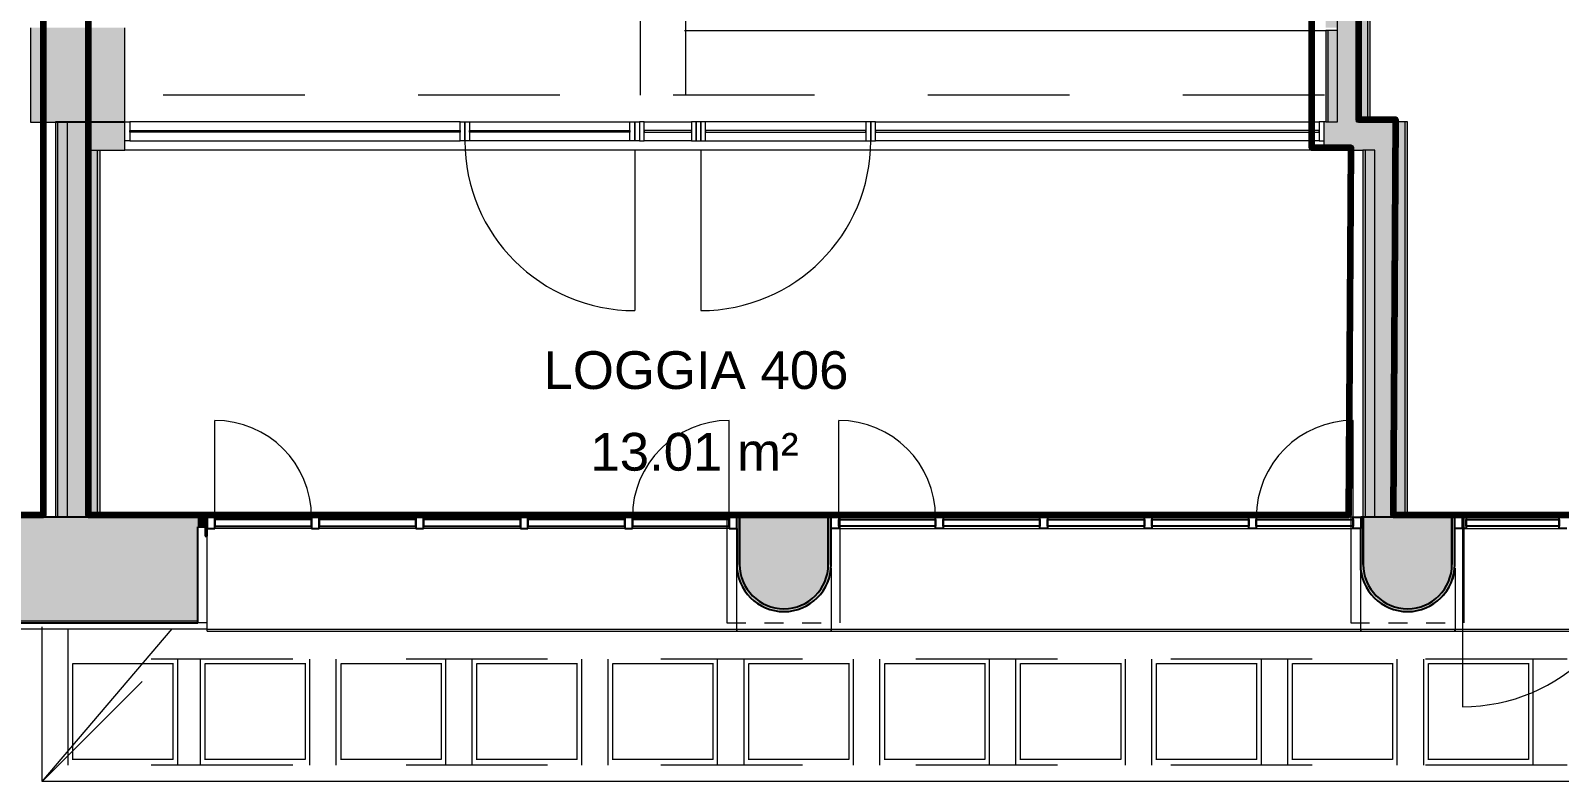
# Model space of a CAD drawing. Header units: metres. Extents: x -227.9 to -141.2, y 39.1 to 91.1.
# Drawn here: x -202.68 to -194.58, y 39.07 to 43.05 of the extents above; entities that cross this region are included whole.
import ezdxf

# ---------------------------------------------------------------- set-up
doc = ezdxf.new("R2010")
doc.units = ezdxf.units.M
doc.linetypes.add('JIS_02_0.7', pattern=[1.35, 0.75, -0.6])
doc.linetypes.add('Projeté', pattern=[0.003969, 0.002381, -0.001587])
for name, color, linetype, lineweight in [('A-AREA-IDEN', 7, 'Continuous', 9), ('A-GLAZ', 7, 'Continuous', 5), ('A-WALL', 7, 'Continuous', 5), ('A-WALL-PATT', 7, 'Continuous', 13), ('I-WALL', 7, 'Continuous', 5), ('Q-SPCQ', 7, 'Continuous', 5)]:
    doc.layers.add(name, color=color, linetype=linetype, lineweight=lineweight)
for name, color, linetype, lineweight, true_color in [('A-DETL', 94, 'Continuous', 5, 0x00a600), ('A-DETL-MBND', 9, 'Continuous', 5, 0xc0c0c0), ('S-COLS', 8, 'Continuous', 9, 0x7f7f7f)]:
    doc.layers.add(name, color=color, linetype=linetype, lineweight=lineweight, true_color=true_color)
doc.layers.add('Chambre', color=40, linetype='Continuous')
doc.styles.add('Arial_1', font='arial.ttf', dxfattribs={"height": 0.2})

msp = doc.modelspace()

# ---------------------------------------------------------------- hatches: boundary and pattern name
at = {"layer": 'A-WALL', "true_color": 0x808080}
h = msp.add_hatch(color=8, dxfattribs=at)
h.paths.add_polyline_path([(-227.8654, 39.9197), (-226.8426, 39.9197), (-226.8426, 40.3697), (-226.8526, 40.3697), (-226.8526, 40.4197), (-226.8926, 40.4197), (-226.8926, 40.4697), (-227.8654, 40.4697), (-227.8654, 40.2808)])
h.paths.add_polyline_path([(-223.4926, 39.9197), (-222.1519, 39.9197), (-222.1519, 40.3697), (-222.1619, 40.3697), (-222.1619, 40.4197), (-222.2019, 40.4197), (-222.2019, 40.4697), (-223.4426, 40.4697), (-223.4426, 40.4197), (-223.4826, 40.4197), (-223.4826, 40.3697), (-223.4926, 40.3697), (-223.4926, 40.2808)])
h.paths.add_polyline_path([(-207.2919, 39.9197), (-205.9043, 39.9197), (-205.9043, 40.3697), (-205.9143, 40.3697), (-205.9143, 40.4197), (-205.9543, 40.4197), (-205.9543, 40.4697), (-207.2419, 40.4697), (-207.2419, 40.4197), (-207.2819, 40.4197), (-207.2819, 40.3697), (-207.2919, 40.3697), (-207.2919, 40.2808)])
h.paths.add_polyline_path([(-203.4043, 39.9197), (-201.7967, 39.9197), (-201.7967, 40.4697), (-203.3543, 40.4697), (-203.3543, 40.4197), (-203.3943, 40.4197), (-203.3943, 40.3697), (-203.4043, 40.3697), (-203.4043, 40.2808)])
h.paths.add_polyline_path([(-190.9698, 39.9197), (-190.9698, 40.3697), (-190.9798, 40.3697), (-190.9798, 40.4197), (-191.0198, 40.4197), (-191.0198, 40.4697), (-192.1198, 40.4697), (-192.1198, 40.4197), (-192.1598, 40.4197), (-192.1598, 40.3697), (-192.1698, 40.3697), (-192.1698, 39.9197)])
h.paths.add_polyline_path([(-188.4698, 39.9197), (-187.1715, 39.9197), (-187.1715, 40.3697), (-187.1807, 40.3697), (-187.1807, 40.4197), (-187.2207, 40.4197), (-187.2207, 40.4697), (-188.4198, 40.4697), (-188.4198, 40.4197), (-188.4598, 40.4197), (-188.4598, 40.3697), (-188.4698, 40.3697), (-188.4698, 40.2808)])
h.paths.add_polyline_path([(-168.9169, 39.9197), (-168.9169, 40.3697), (-168.9269, 40.3697), (-168.9269, 40.4197), (-168.9669, 40.4197), (-168.9669, 40.4697), (-170.0883, 40.4697), (-170.0883, 40.4197), (-170.1283, 40.4197), (-170.1283, 40.3697), (-170.1383, 40.3697), (-170.1383, 39.9197), (-169.8391, 39.9197), (-169.8391, 40.3706), (-169.2391, 40.3706), (-169.2391, 39.9197)])
h.paths.add_polyline_path([(-166.4169, 39.9197), (-164.8205, 39.9197), (-164.8205, 40.3697), (-164.8305, 40.3697), (-164.8305, 40.4197), (-164.8705, 40.4197), (-164.8705, 40.4697), (-166.3669, 40.4697), (-166.3669, 40.4197), (-166.4069, 40.4197), (-166.4069, 40.3697), (-166.4169, 40.3697), (-166.4169, 40.2808)])
h.paths.add_polyline_path([(-152.8257, 39.9197), (-150.3592, 39.9197), (-150.3592, 40.3697), (-150.3692, 40.3697), (-150.3692, 40.4197), (-150.4092, 40.4197), (-150.4092, 40.4697), (-153.1189, 40.4697), (-153.1189, 40.4197), (-153.1589, 40.4197), (-153.1589, 40.3697), (-153.1684, 40.3697), (-153.1684, 39.9197)])
for points in [[(-201.7467, 40.3697), (-201.7467, 40.4697), (-201.7967, 40.4697), (-201.7967, 40.4197), (-201.7567, 40.4197), (-201.7567, 40.3697)], [(-198.6919, 39.9697), (-198.6363, 39.976), (-198.5835, 39.9945), (-198.5361, 40.0243), (-198.4965, 40.0639), (-198.4667, 40.1113), (-198.4482, 40.1641), (-198.4419, 40.2197), (-198.4419, 40.4697), (-198.4569, 40.4697), (-198.4569, 40.2197), (-198.4633, 40.166), (-198.4802, 40.1178), (-198.5082, 40.0732), (-198.5454, 40.036), (-198.59, 40.008), (-198.6397, 39.9906), (-198.6919, 39.9847), (-198.7442, 39.9906), (-198.7939, 40.008), (-198.8385, 40.036), (-198.8757, 40.0732), (-198.9037, 40.1178), (-198.9211, 40.1674), (-198.9269, 40.2197), (-198.9269, 40.4697), (-198.9417, 40.4697), (-198.9419, 40.2197), (-198.9357, 40.1641), (-198.9172, 40.1113), (-198.8874, 40.0639), (-198.8478, 40.0243), (-198.8004, 39.9945), (-198.7476, 39.976)], [(-198.6919, 39.9847), (-198.6397, 39.9906), (-198.59, 40.008), (-198.5454, 40.036), (-198.5082, 40.0732), (-198.4802, 40.1178), (-198.4628, 40.1674), (-198.4569, 40.2197), (-198.4569, 40.4697), (-198.9269, 40.4697), (-198.9269, 40.2197), (-198.9211, 40.1674), (-198.9037, 40.1178), (-198.8745, 40.072), (-198.8385, 40.036), (-198.7939, 40.008), (-198.7442, 39.9906)], [(-195.3886, 39.9697), (-195.3329, 39.976), (-195.2801, 39.9945), (-195.2327, 40.0243), (-195.1931, 40.0639), (-195.1633, 40.1113), (-195.1448, 40.1641), (-195.1386, 40.2197), (-195.1386, 40.4697), (-195.1536, 40.4697), (-195.1536, 40.2197), (-195.1595, 40.1674), (-195.1768, 40.1178), (-195.2048, 40.0732), (-195.242, 40.036), (-195.2866, 40.008), (-195.3363, 39.9906), (-195.3886, 39.9847), (-195.4409, 39.9906), (-195.4905, 40.008), (-195.5351, 40.036), (-195.5723, 40.0732), (-195.6003, 40.1178), (-195.6177, 40.1674), (-195.6236, 40.2197), (-195.6236, 40.4697), (-195.6367, 40.4697), (-195.6367, 40.4097), (-195.6386, 40.4097), (-195.6386, 40.2197), (-195.6323, 40.1641), (-195.6138, 40.1113), (-195.584, 40.0639), (-195.5444, 40.0243), (-195.497, 39.9945), (-195.4442, 39.976)], [(-195.3886, 39.9847), (-195.3363, 39.9906), (-195.2866, 40.008), (-195.242, 40.036), (-195.2048, 40.0732), (-195.1768, 40.1178), (-195.1595, 40.1674), (-195.1536, 40.2197), (-195.1536, 40.4697), (-195.6236, 40.4697), (-195.6236, 40.2197), (-195.6177, 40.1674), (-195.6003, 40.1178), (-195.5723, 40.0732), (-195.5351, 40.036), (-195.4905, 40.008), (-195.4409, 39.9906)]]:
    msp.add_hatch(color=8, dxfattribs=at).paths.add_polyline_path(points)
h = msp.add_hatch(color=8, dxfattribs=at)
h.paths.add_polyline_path([(-227.8654, 39.9097), (-226.8426, 39.9097), (-226.8426, 39.9197), (-227.8654, 39.9197)])
h.paths.add_polyline_path([(-223.4926, 39.9097), (-222.1519, 39.9097), (-222.1519, 39.9197), (-223.4926, 39.9197)])
h.paths.add_polyline_path([(-207.2919, 39.9097), (-205.9043, 39.9097), (-205.9043, 39.9197), (-207.2919, 39.9197)])
h.paths.add_polyline_path([(-203.4043, 39.9097), (-201.7967, 39.9097), (-201.7967, 39.9197), (-203.4043, 39.9197)])
h.paths.add_polyline_path([(-192.1698, 39.9097), (-190.9698, 39.9097), (-190.9698, 39.9197), (-192.1698, 39.9197)])
h.paths.add_polyline_path([(-188.4698, 39.9097), (-187.1715, 39.9097), (-187.1715, 39.9197), (-188.4698, 39.9197)])
h.paths.add_polyline_path([(-168.9169, 39.9097), (-168.9169, 39.9197), (-169.2391, 39.9197), (-169.2391, 39.9097)])
h.paths.add_polyline_path([(-169.8391, 39.9097), (-169.8391, 39.9197), (-170.1383, 39.9197), (-170.1383, 39.9097)])
h.paths.add_polyline_path([(-166.4169, 39.9097), (-164.8205, 39.9097), (-164.8205, 39.9197), (-166.4169, 39.9197)])
h.paths.add_polyline_path([(-152.8257, 39.9097), (-150.3592, 39.9097), (-150.3592, 39.9197), (-153.1684, 39.9197), (-153.1684, 39.9097)])
at = {"layer": 'A-WALL-PATT', "lineweight": 5, "true_color": 0xaaaaaa}
for points in [[(-195.6492, 42.5646), (-195.6492, 47.7374), (-195.6592, 47.7374), (-195.6592, 42.5646)], [(-195.4521, 40.4697), (-195.4521, 42.5646), (-195.4621, 42.5646), (-195.4621, 40.4697)], [(-202.3772, 40.4697), (-202.3772, 42.4146), (-202.3872, 42.4146), (-202.3872, 40.4697)]]:
    msp.add_hatch(color=253, dxfattribs=at).paths.add_polyline_path(points)
at = {"layer": 'I-WALL', "true_color": 0xaaaaaa}
h = msp.add_hatch(color=253, dxfattribs=at)
h.paths.add_polyline_path([(-195.8092, 42.5646), (-195.8092, 43.0485), (-195.8222, 43.0485), (-195.8222, 42.5646)])
h.paths.add_polyline_path([(-195.8222, 43.0635), (-195.8092, 43.0635), (-195.8092, 46.8134), (-195.8222, 46.8134), (-195.8222, 43.4957)])
h.paths.add_polyline_path([(-195.8222, 46.9634), (-195.8092, 46.9634), (-195.8092, 47.7374), (-195.8222, 47.7374)])
h = msp.add_hatch(color=253, dxfattribs=at)
h.paths.add_polyline_path([(-195.7592, 42.5646), (-195.7592, 43.0485), (-195.8092, 43.0485), (-195.8092, 42.5646)])
h.paths.add_polyline_path([(-195.8092, 43.0635), (-195.7592, 43.0635), (-195.7592, 46.8134), (-195.8092, 46.8134), (-195.8092, 43.4957)])
h.paths.add_polyline_path([(-195.7592, 46.9634), (-195.7592, 47.7374), (-195.8092, 47.7374), (-195.8092, 46.9634)])
for points in [[(-195.6592, 42.5646), (-195.6592, 47.7374), (-195.7592, 47.7374), (-195.7592, 42.5646)], [(-195.5992, 42.5646), (-195.5992, 47.7374), (-195.6492, 47.7374), (-195.6492, 42.5646)], [(-195.5862, 42.5646), (-195.5862, 47.7374), (-195.5992, 47.7374), (-195.5992, 42.5646)], [(-202.5372, 40.4697), (-202.5372, 42.5646), (-202.5502, 42.5646), (-202.5502, 40.4697)], [(-202.4872, 40.4697), (-202.4872, 42.5646), (-202.5372, 42.5646), (-202.5372, 40.4697)], [(-202.4872, 40.4697), (-202.3872, 40.4697), (-202.3872, 42.5646), (-202.4872, 42.5646), (-202.4872, 41.3524)], [(-195.4521, 40.4697), (-195.4021, 40.4697), (-195.4021, 42.5646), (-195.4521, 42.5646), (-195.4521, 41.3524)], [(-195.4021, 40.4697), (-195.3891, 40.4697), (-195.3891, 42.5646), (-195.4021, 42.5646), (-195.4021, 41.3524)], [(-202.3272, 40.4697), (-202.3272, 42.4146), (-202.3772, 42.4146), (-202.3772, 40.4697)], [(-202.3142, 40.4697), (-202.3142, 42.4146), (-202.3272, 42.4146), (-202.3272, 40.4697)], [(-195.6121, 40.4697), (-195.6121, 42.4146), (-195.6251, 42.4146), (-195.6251, 40.4697)], [(-195.5621, 40.4697), (-195.5621, 42.4146), (-195.6121, 42.4146), (-195.6121, 40.4697), (-195.5853, 40.4697)], [(-195.4621, 40.4697), (-195.4621, 42.4146), (-195.5621, 42.4146), (-195.5621, 40.4697)]]:
    msp.add_hatch(color=253, dxfattribs=at).paths.add_polyline_path(points)
h = msp.add_hatch(color=253, dxfattribs=at)
h.paths.add_polyline_path([(-195.5621, 42.4146), (-195.4621, 42.4146), (-195.4621, 42.5646), (-195.8322, 42.5646), (-195.8322, 42.4146), (-195.5853, 42.4146)])
h.paths.add_polyline_path([(-202.3272, 42.4146), (-202.1822, 42.4146), (-202.1822, 42.5646), (-202.3872, 42.5646), (-202.3872, 42.4146), (-202.3772, 42.4146)])
at = {"layer": 'S-COLS', "lineweight": 5, "true_color": 0x808080}
msp.add_hatch(color=8, dxfattribs=at).paths.add_polyline_path([(-202.6822, 42.5635), (-202.1822, 42.5635), (-202.1822, 43.0635), (-202.6822, 43.0635)])

# ---------------------------------------------------------------- linework, layer by layer
at = {"layer": 'A-DETL', "color": 8, "linetype": 'JIS_02_0.7', "true_color": 0x808080}
for p, q in [((-199.4508, 42.707), (-199.4508, 46.707)), ((-199.2108, 42.707), (-199.2108, 46.707))]:
    msp.add_line(p, q, dxfattribs=at)
at = {"layer": 'A-DETL', "color": 9, "linetype": 'JIS_02_0.7', "lineweight": 9, "true_color": 0xc0c0c0}
for p, q in [((-195.8292, 42.707), (-202.1242, 42.707)), ((-202.6211, 39.0697), (-201.815, 39.8758)), ((-202.4829, 39.1564), (-202.4829, 39.8777)), ((-191.8434, 39.7178), (-202.4784, 39.7178)), ((-202.4577, 39.185), (-202.4577, 39.6952)), ((-202.4577, 39.6952), (-201.9279, 39.6952)), ((-201.9279, 39.696), (-201.9279, 39.1858)), ((-201.9029, 39.1564), (-201.9029, 39.7178)), ((-201.783, 39.1564), (-201.783, 39.7178)), ((-201.7578, 39.185), (-201.7578, 39.6952)), ((-201.7578, 39.6952), (-201.228, 39.6952)), ((-201.228, 39.696), (-201.228, 39.1858)), ((-201.203, 39.1564), (-201.203, 39.7178)), ((-201.063, 39.1564), (-201.063, 39.7178)), ((-201.0378, 39.185), (-201.0378, 39.6952)), ((-201.0378, 39.6952), (-200.508, 39.6952)), ((-200.508, 39.696), (-200.508, 39.1858)), ((-200.483, 39.1564), (-200.483, 39.7178)), ((-200.343, 39.1564), (-200.343, 39.7178)), ((-200.3179, 39.185), (-200.3179, 39.6952)), ((-200.3179, 39.6952), (-199.788, 39.6952)), ((-199.788, 39.696), (-199.788, 39.1858)), ((-199.7631, 39.1564), (-199.7631, 39.7178)), ((-199.6231, 39.1564), (-199.6231, 39.7178)), ((-199.5979, 39.185), (-199.5979, 39.6952)), ((-199.5979, 39.6952), (-199.0681, 39.6952)), ((-199.0681, 39.696), (-199.0681, 39.1858)), ((-199.0431, 39.1564), (-199.0431, 39.7178)), ((-198.9031, 39.1564), (-198.9031, 39.7178)), ((-198.8779, 39.185), (-198.8779, 39.6952)), ((-198.8779, 39.6952), (-198.3481, 39.6952)), ((-198.3481, 39.696), (-198.3481, 39.1858)), ((-198.3231, 39.1564), (-198.3231, 39.7178)), ((-198.1831, 39.1564), (-198.1831, 39.7178)), ((-198.1831, 39.1564), (-198.1831, 39.7178)), ((-198.158, 39.185), (-198.158, 39.6952)), ((-198.158, 39.6952), (-197.6281, 39.6952)), ((-198.158, 39.185), (-198.158, 39.6952)), ((-198.158, 39.6952), (-197.6281, 39.6952)), ((-197.6281, 39.696), (-197.6281, 39.1858)), ((-197.6281, 39.696), (-197.6281, 39.1858)), ((-197.6032, 39.1564), (-197.6032, 39.7178)), ((-197.6032, 39.1564), (-197.6032, 39.7178)), ((-197.4632, 39.1564), (-197.4632, 39.7178)), ((-197.438, 39.185), (-197.438, 39.6952)), ((-197.438, 39.6952), (-196.9082, 39.6952)), ((-196.9082, 39.696), (-196.9082, 39.1858)), ((-196.8832, 39.1564), (-196.8832, 39.7178)), ((-196.7432, 39.1564), (-196.7432, 39.7178)), ((-196.7181, 39.185), (-196.7181, 39.6952)), ((-196.7181, 39.6952), (-196.1882, 39.6952)), ((-196.1882, 39.696), (-196.1882, 39.1858)), ((-196.1632, 39.1564), (-196.1632, 39.7178)), ((-196.0232, 39.1564), (-196.0232, 39.7178)), ((-195.9981, 39.185), (-195.9981, 39.6952)), ((-195.9981, 39.6952), (-195.4682, 39.6952)), ((-195.4682, 39.696), (-195.4682, 39.1858)), ((-195.4433, 39.1564), (-195.4433, 39.7178)), ((-195.3033, 39.1564), (-195.3033, 39.7178)), ((-195.2781, 39.185), (-195.2781, 39.6952)), ((-195.2781, 39.6952), (-194.7483, 39.6952)), ((-194.7483, 39.696), (-194.7483, 39.1858)), ((-194.7233, 39.1564), (-194.7233, 39.7178)), ((-191.8434, 39.1564), (-202.4829, 39.1564)), ((-201.9272, 39.1858), (-202.4577, 39.1858)), ((-201.2273, 39.1858), (-201.7578, 39.1858)), ((-200.5073, 39.1858), (-201.0378, 39.1858)), ((-199.7874, 39.1858), (-200.3179, 39.1858)), ((-199.0674, 39.1858), (-199.5979, 39.1858)), ((-198.3474, 39.1858), (-198.8779, 39.1858)), ((-197.6275, 39.1858), (-198.158, 39.1858)), ((-197.6275, 39.1858), (-198.158, 39.1858)), ((-196.9075, 39.1858), (-197.438, 39.1858)), ((-196.1875, 39.1858), (-196.7181, 39.1858)), ((-195.4676, 39.1858), (-195.9981, 39.1858)), ((-194.7476, 39.1858), (-195.2781, 39.1858))]:
    msp.add_line(p, q, dxfattribs=at)
at = {"layer": 'A-DETL', "color": 7}
for p, q in [((-202.6211, 39.0697), (-202.6211, 39.8892)), ((-191.7051, 39.0697), (-202.6211, 39.0697))]:
    msp.add_line(p, q, dxfattribs=at)
at = {"layer": 'A-DETL-MBND', "lineweight": 9}
for p, q in [((-202.6211, 39.0697), (-202.6211, 39.8777)), ((-202.6211, 39.0697), (-201.9328, 39.8777)), ((-191.7051, 39.0697), (-202.6211, 39.0697))]:
    msp.add_line(p, q, dxfattribs=at)
at = {"layer": 'A-GLAZ', "lineweight": 13}
for p, q in [((-202.1822, 42.5646), (-202.1572, 42.5646)), ((-202.1572, 42.5646), (-202.1572, 42.4646)), ((-202.1572, 42.5196), (-200.4072, 42.5196)), ((-202.1572, 42.5096), (-202.1572, 42.5196)), ((-200.4072, 42.4646), (-200.4072, 42.5646)), ((-200.4072, 42.5646), (-200.3822, 42.5646)), ((-200.4072, 42.5196), (-200.4072, 42.5096)), ((-200.3822, 42.5646), (-200.3572, 42.5646)), ((-200.3822, 42.4646), (-200.3822, 42.5646)), ((-200.3822, 42.5646), (-200.3822, 42.4646)), ((-200.3572, 42.5646), (-200.3572, 42.4646)), ((-200.3572, 42.5096), (-200.3572, 42.5196)), ((-200.3572, 42.5196), (-199.5072, 42.5196)), ((-199.5072, 42.5646), (-199.4822, 42.5646)), ((-199.5072, 42.4646), (-199.5072, 42.5646)), ((-199.5072, 42.5196), (-199.5072, 42.5096)), ((-199.4822, 42.5646), (-199.4822, 42.4646)), ((-199.4822, 42.5646), (-199.4572, 42.5646)), ((-199.4822, 42.4646), (-199.4822, 42.5646)), ((-199.4322, 42.5646), (-199.4572, 42.5646)), ((-199.4572, 42.5646), (-199.4572, 42.4646)), ((-199.4572, 42.5646), (-199.4572, 42.4646)), ((-199.4322, 42.4646), (-199.4322, 42.5646)), ((-199.1822, 42.5196), (-199.4322, 42.5196)), ((-199.4322, 42.5196), (-199.4322, 42.5096)), ((-199.1572, 42.5646), (-199.1822, 42.5646)), ((-199.1822, 42.5646), (-199.1822, 42.4646)), ((-199.1822, 42.5096), (-199.1822, 42.5196)), ((-199.1322, 42.5646), (-199.1572, 42.5646)), ((-199.1572, 42.5646), (-199.1572, 42.4646)), ((-199.1572, 42.4646), (-199.1572, 42.5646)), ((-199.1072, 42.5646), (-199.1322, 42.5646)), ((-199.1322, 42.5646), (-199.1322, 42.4646)), ((-199.1322, 42.4646), (-199.1322, 42.5646)), ((-199.1072, 42.4646), (-199.1072, 42.5646)), ((-198.2572, 42.5196), (-199.1072, 42.5196)), ((-199.1072, 42.5196), (-199.1072, 42.5096)), ((-198.2322, 42.5646), (-198.2572, 42.5646)), ((-198.2572, 42.5646), (-198.2572, 42.4646)), ((-198.2572, 42.5096), (-198.2572, 42.5196)), ((-198.2322, 42.4646), (-198.2322, 42.5646)), ((-198.2072, 42.5646), (-198.2322, 42.5646)), ((-198.2322, 42.5646), (-198.2322, 42.4646)), ((-198.2072, 42.4646), (-198.2072, 42.5646)), ((-195.8572, 42.5196), (-198.2072, 42.5196)), ((-198.2072, 42.5196), (-198.2072, 42.5096)), ((-195.8322, 42.5646), (-195.8572, 42.5646)), ((-195.8572, 42.5646), (-195.8572, 42.4646)), ((-195.8572, 42.5096), (-195.8572, 42.5196)), ((-202.1572, 42.4646), (-202.1822, 42.4646)), ((-200.4072, 42.5096), (-202.1572, 42.5096)), ((-200.3822, 42.4646), (-200.4072, 42.4646)), ((-200.3572, 42.4646), (-200.3822, 42.4646)), ((-199.5072, 42.5096), (-200.3572, 42.5096)), ((-199.4822, 42.4646), (-199.5072, 42.4646)), ((-199.4572, 42.4646), (-199.4822, 42.4646)), ((-199.4572, 42.4646), (-199.4322, 42.4646)), ((-199.4322, 42.5096), (-199.1822, 42.5096)), ((-199.1822, 42.4646), (-199.1572, 42.4646)), ((-199.1572, 42.4646), (-199.1322, 42.4646)), ((-199.1322, 42.4646), (-199.1072, 42.4646)), ((-199.1072, 42.5096), (-198.2572, 42.5096)), ((-198.2572, 42.4646), (-198.2322, 42.4646)), ((-198.2322, 42.4646), (-198.2072, 42.4646)), ((-198.2072, 42.5096), (-195.8572, 42.5096)), ((-195.8572, 42.4646), (-195.8322, 42.4646))]:
    msp.add_line(p, q, dxfattribs=at)
at = {"layer": 'A-GLAZ'}
for p, q in [((-200.4072, 42.5646), (-202.1572, 42.5646)), ((-200.3572, 42.5646), (-199.5072, 42.5646)), ((-199.4322, 42.5646), (-199.1822, 42.5646)), ((-198.2572, 42.5646), (-199.1072, 42.5646)), ((-198.2072, 42.5646), (-195.8572, 42.5646)), ((-202.1572, 42.4646), (-200.4072, 42.4646)), ((-199.5072, 42.4646), (-200.3572, 42.4646)), ((-199.1822, 42.4646), (-199.4322, 42.4646)), ((-199.1072, 42.4646), (-198.2572, 42.4646)), ((-195.8572, 42.4646), (-198.2072, 42.4646)), ((-199.4822, 42.4146), (-199.4822, 41.5646)), ((-199.1322, 42.4146), (-199.1322, 41.5646))]:
    msp.add_line(p, q, dxfattribs=at)
at = {"layer": 'A-GLAZ', "lineweight": 9}
for p, q in [((-201.7067, 40.4697), (-201.7067, 40.9827)), ((-198.9817, 40.4697), (-198.9817, 40.9827)), ((-198.4017, 40.4697), (-198.4017, 40.9827)), ((-195.6767, 40.4697), (-195.6767, 40.9827)), ((-201.7067, 40.4697), (-201.1937, 40.4697)), ((-201.1937, 40.4097), (-201.7067, 40.4097)), ((-201.1537, 40.4697), (-200.6407, 40.4697)), ((-200.6407, 40.4097), (-201.1537, 40.4097)), ((-200.6007, 40.4697), (-200.0877, 40.4697)), ((-200.0877, 40.4097), (-200.6007, 40.4097)), ((-200.0477, 40.4697), (-199.5347, 40.4697)), ((-199.5347, 40.4097), (-200.0477, 40.4097)), ((-199.4947, 40.4697), (-198.9817, 40.4697)), ((-198.9817, 40.4097), (-199.4947, 40.4097)), ((-198.9945, 40.4697), (-198.9945, 39.9097)), ((-198.4417, 40.1994), (-198.4417, 40.4097)), ((-197.8887, 40.4697), (-198.4017, 40.4697)), ((-198.4017, 40.4097), (-197.8887, 40.4097)), ((-198.3945, 39.9097), (-198.3945, 40.4697)), ((-197.3357, 40.4697), (-197.8487, 40.4697)), ((-197.8487, 40.4097), (-197.3357, 40.4097)), ((-196.7827, 40.4697), (-197.2957, 40.4697)), ((-197.2957, 40.4097), (-196.7827, 40.4097)), ((-196.2297, 40.4697), (-196.7427, 40.4697)), ((-196.7427, 40.4097), (-196.2297, 40.4097)), ((-195.6767, 40.4697), (-196.1897, 40.4697)), ((-196.1897, 40.4097), (-195.6767, 40.4097)), ((-195.6896, 40.4697), (-195.6896, 39.9097)), ((-195.1383, 40.1913), (-195.1383, 40.4097)), ((-195.0983, 40.4097), (-195.0983, 39.4657)), ((-195.0896, 39.9097), (-195.0896, 40.4697)), ((-194.5853, 40.4697), (-195.0783, 40.4697)), ((-195.0783, 40.4097), (-194.5853, 40.4097)), ((-201.7467, 39.8766), (-201.7467, 40.3697)), ((-198.9417, 40.2177), (-198.9417, 40.1994)), ((-195.6367, 40.2034), (-195.6367, 40.1994)), ((-201.7467, 39.8668), (-201.7467, 39.8766)), ((-201.7467, 39.8766), (-198.9417, 39.8766)), ((-201.7467, 39.8668), (-198.9417, 39.8668)), ((-198.9417, 39.8766), (-198.9417, 39.8668)), ((-198.4417, 39.8668), (-198.4417, 39.8766)), ((-198.4417, 39.8766), (-195.6367, 39.8766)), ((-198.4417, 39.8668), (-195.6367, 39.8668)), ((-195.6367, 39.8766), (-195.6367, 39.8668)), ((-195.1383, 39.8668), (-195.1383, 39.8766)), ((-195.1383, 39.8766), (-192.3333, 39.8766)), ((-195.1383, 39.8668), (-192.3333, 39.8668))]:
    msp.add_line(p, q, dxfattribs=at)
at = {"layer": 'A-GLAZ', "lineweight": 25}
for p, q in [((-201.7067, 40.4697), (-201.7467, 40.4697)), ((-201.7467, 40.4697), (-201.7467, 40.4097)), ((-201.7467, 40.4097), (-201.7067, 40.4097)), ((-201.7067, 40.4097), (-201.7067, 40.4697)), ((-201.1937, 40.4577), (-201.7067, 40.4577)), ((-201.7067, 40.4577), (-201.7067, 40.4217)), ((-201.7067, 40.4217), (-201.1937, 40.4217)), ((-201.1537, 40.4697), (-201.1937, 40.4697)), ((-201.1937, 40.4697), (-201.1937, 40.4097)), ((-201.1937, 40.4217), (-201.1937, 40.4577)), ((-201.1937, 40.4097), (-201.1537, 40.4097)), ((-201.1537, 40.4097), (-201.1537, 40.4697)), ((-200.6407, 40.4577), (-201.1537, 40.4577)), ((-201.1537, 40.4577), (-201.1537, 40.4217)), ((-201.1537, 40.4217), (-200.6407, 40.4217)), ((-200.6007, 40.4697), (-200.6407, 40.4697)), ((-200.6407, 40.4697), (-200.6407, 40.4097)), ((-200.6407, 40.4217), (-200.6407, 40.4577)), ((-200.6407, 40.4097), (-200.6007, 40.4097)), ((-200.6007, 40.4097), (-200.6007, 40.4697)), ((-200.0877, 40.4577), (-200.6007, 40.4577)), ((-200.6007, 40.4577), (-200.6007, 40.4217)), ((-200.6007, 40.4217), (-200.0877, 40.4217)), ((-200.0477, 40.4697), (-200.0877, 40.4697)), ((-200.0877, 40.4697), (-200.0877, 40.4097)), ((-200.0877, 40.4217), (-200.0877, 40.4577)), ((-200.0877, 40.4097), (-200.0477, 40.4097)), ((-200.0477, 40.4097), (-200.0477, 40.4697)), ((-199.5347, 40.4577), (-200.0477, 40.4577)), ((-200.0477, 40.4577), (-200.0477, 40.4217)), ((-200.0477, 40.4217), (-199.5347, 40.4217)), ((-199.4947, 40.4697), (-199.5347, 40.4697)), ((-199.5347, 40.4697), (-199.5347, 40.4097)), ((-199.5347, 40.4217), (-199.5347, 40.4577)), ((-199.5347, 40.4097), (-199.4947, 40.4097)), ((-199.4947, 40.4097), (-199.4947, 40.4697)), ((-198.9817, 40.4577), (-199.4947, 40.4577)), ((-199.4947, 40.4577), (-199.4947, 40.4217)), ((-199.4947, 40.4217), (-198.9817, 40.4217)), ((-198.9417, 40.4697), (-198.9817, 40.4697)), ((-198.9817, 40.4697), (-198.9817, 40.4097)), ((-198.9817, 40.4217), (-198.9817, 40.4577)), ((-198.9817, 40.4097), (-198.9417, 40.4097)), ((-198.9417, 40.4097), (-198.9417, 40.4697)), ((-198.4417, 40.4097), (-198.4417, 40.4697)), ((-198.4417, 40.4697), (-198.4017, 40.4697)), ((-198.4017, 40.4097), (-198.4417, 40.4097)), ((-198.4017, 40.4697), (-198.4017, 40.4097)), ((-198.4017, 40.4217), (-198.4017, 40.4577)), ((-198.4017, 40.4577), (-197.8887, 40.4577)), ((-197.8887, 40.4217), (-198.4017, 40.4217)), ((-197.8887, 40.4097), (-197.8887, 40.4697)), ((-197.8887, 40.4697), (-197.8487, 40.4697)), ((-197.8887, 40.4577), (-197.8887, 40.4217)), ((-197.8487, 40.4097), (-197.8887, 40.4097)), ((-197.8487, 40.4697), (-197.8487, 40.4097)), ((-197.8487, 40.4217), (-197.8487, 40.4577)), ((-197.8487, 40.4577), (-197.3357, 40.4577)), ((-197.3357, 40.4217), (-197.8487, 40.4217)), ((-197.3357, 40.4097), (-197.3357, 40.4697)), ((-197.3357, 40.4697), (-197.2957, 40.4697)), ((-197.3357, 40.4577), (-197.3357, 40.4217)), ((-197.2957, 40.4097), (-197.3357, 40.4097)), ((-197.2957, 40.4697), (-197.2957, 40.4097)), ((-197.2957, 40.4217), (-197.2957, 40.4577)), ((-197.2957, 40.4577), (-196.7827, 40.4577)), ((-196.7827, 40.4217), (-197.2957, 40.4217)), ((-196.7827, 40.4097), (-196.7827, 40.4697)), ((-196.7827, 40.4697), (-196.7427, 40.4697)), ((-196.7827, 40.4577), (-196.7827, 40.4217)), ((-196.7427, 40.4097), (-196.7827, 40.4097)), ((-196.7427, 40.4697), (-196.7427, 40.4097)), ((-196.7427, 40.4217), (-196.7427, 40.4577)), ((-196.7427, 40.4577), (-196.2297, 40.4577)), ((-196.2297, 40.4217), (-196.7427, 40.4217)), ((-196.2297, 40.4097), (-196.2297, 40.4697)), ((-196.2297, 40.4697), (-196.1897, 40.4697)), ((-196.2297, 40.4577), (-196.2297, 40.4217)), ((-196.1897, 40.4097), (-196.2297, 40.4097)), ((-196.1897, 40.4697), (-196.1897, 40.4097)), ((-196.1897, 40.4217), (-196.1897, 40.4577)), ((-196.1897, 40.4577), (-195.6767, 40.4577)), ((-195.6767, 40.4217), (-196.1897, 40.4217)), ((-195.6767, 40.4097), (-195.6767, 40.4697)), ((-195.6767, 40.4697), (-195.6367, 40.4697)), ((-195.6767, 40.4577), (-195.6767, 40.4217)), ((-195.6367, 40.4097), (-195.6767, 40.4097)), ((-195.6367, 40.4697), (-195.6367, 40.4097)), ((-195.1383, 40.4097), (-195.1383, 40.4697)), ((-195.1383, 40.4697), (-195.0983, 40.4697)), ((-195.0983, 40.4097), (-195.1383, 40.4097)), ((-195.0983, 40.4097), (-195.0983, 40.4697)), ((-195.0983, 40.4697), (-195.0783, 40.4697)), ((-195.0983, 40.4697), (-195.0983, 40.4097)), ((-195.0783, 40.4097), (-195.0983, 40.4097)), ((-195.0783, 40.4697), (-195.0783, 40.4097)), ((-195.0783, 40.4217), (-195.0783, 40.4577)), ((-195.0783, 40.4577), (-194.5853, 40.4577)), ((-194.5853, 40.4217), (-195.0783, 40.4217)), ((-194.5853, 40.4097), (-194.5853, 40.4697)), ((-194.5853, 40.4697), (-194.5453, 40.4697)), ((-194.5853, 40.4577), (-194.5853, 40.4217)), ((-194.5453, 40.4097), (-194.5853, 40.4097))]:
    msp.add_line(p, q, dxfattribs=at)
at = {"layer": 'A-GLAZ', "linetype": 'Projeté', "lineweight": 9}
for p, q in [((-198.3945, 40.4697), (-198.9945, 40.4697)), ((-195.0896, 40.4697), (-195.6896, 40.4697)), ((-198.9945, 39.9097), (-198.3945, 39.9097)), ((-195.6896, 39.9097), (-195.0896, 39.9097))]:
    msp.add_line(p, q, dxfattribs=at)
at = {"layer": 'A-GLAZ'}
for centre, start, end in [((-199.4822, 42.4646), 180, 270), ((-199.1322, 42.4646), 270, 0)]:
    msp.add_arc(centre, 0.9, start, end, dxfattribs=at)
at = {"layer": 'A-GLAZ', "lineweight": 9}
for centre, radius, start, end in [((-201.7067, 40.4697), 0.513, 0, 90), ((-198.9817, 40.4697), 0.513, 90, 180), ((-198.4017, 40.4697), 0.513, 360, 90), ((-195.6767, 40.4697), 0.513, 90, 180), ((-195.0983, 40.4097), 0.944, 270, 0)]:
    msp.add_arc(centre, radius, start, end, dxfattribs=at)
at = {"layer": 'A-WALL'}
for p, q in [((-195.6592, 42.5646), (-195.6592, 47.7374)), ((-195.6492, 42.5646), (-195.6492, 47.7374)), ((-195.5992, 42.5646), (-195.5992, 47.7374)), ((-195.7592, 42.5646), (-195.7592, 46.8134)), ((-195.7592, 43.0485), (-195.8222, 43.0485)), ((-195.8092, 42.5646), (-195.8092, 43.0485)), ((-202.5372, 40.4697), (-202.5372, 42.5646)), ((-202.4872, 40.4697), (-202.4872, 42.5646)), ((-195.8222, 42.5646), (-195.7592, 42.5646)), ((-195.6592, 42.5646), (-195.5862, 42.5646)), ((-195.4621, 40.4697), (-195.4621, 42.5646)), ((-195.4521, 40.4697), (-195.4521, 42.5646)), ((-195.4021, 40.4697), (-195.4021, 42.5646)), ((-202.3872, 40.4697), (-202.3872, 42.4146)), ((-202.3872, 42.4146), (-202.3142, 42.4146)), ((-202.3772, 40.4697), (-202.3772, 42.4146)), ((-202.3272, 40.4697), (-202.3272, 42.4146)), ((-195.5621, 42.4146), (-195.6251, 42.4146)), ((-195.6121, 40.4697), (-195.6121, 42.4146)), ((-195.5621, 40.4697), (-195.5621, 42.4146))]:
    msp.add_line(p, q, dxfattribs=at)
at = {"layer": 'A-WALL', "lineweight": 25}
for p, q in [((-201.7967, 40.4697), (-203.3543, 40.4697)), ((-201.7467, 40.4697), (-201.7967, 40.4697)), ((-201.7967, 39.9097), (-201.7967, 40.4197)), ((-201.7967, 40.4197), (-201.7567, 40.4197)), ((-201.7567, 40.4197), (-201.7567, 40.3697)), ((-201.7467, 40.3697), (-201.7467, 40.4097)), ((-198.9419, 40.4097), (-198.9419, 40.2197)), ((-198.9269, 40.4697), (-198.9417, 40.4697)), ((-198.4569, 40.4697), (-198.9269, 40.4697)), ((-198.9269, 40.4697), (-198.9269, 40.2197)), ((-198.9269, 40.2197), (-198.9269, 40.4697)), ((-198.4569, 40.2197), (-198.4569, 40.4697)), ((-198.4419, 40.4697), (-198.4569, 40.4697)), ((-198.4569, 40.4697), (-198.4569, 40.2197)), ((-198.4419, 40.2197), (-198.4419, 40.4697)), ((-195.6386, 40.4097), (-195.6386, 40.2197)), ((-195.6236, 40.4697), (-195.6367, 40.4697)), ((-195.1536, 40.4697), (-195.6236, 40.4697)), ((-195.6236, 40.4697), (-195.6236, 40.2197)), ((-195.6236, 40.2197), (-195.6236, 40.4697)), ((-195.1536, 40.2197), (-195.1536, 40.4697)), ((-195.1386, 40.4697), (-195.1536, 40.4697)), ((-195.1536, 40.4697), (-195.1536, 40.2197)), ((-195.1386, 40.2197), (-195.1386, 40.4697)), ((-201.7567, 40.3697), (-201.7467, 40.3697)), ((-203.4043, 39.9097), (-201.7967, 39.9097))]:
    msp.add_line(p, q, dxfattribs=at)
at = {"layer": 'A-WALL', "lineweight": 9}
for p, q in [((-201.7967, 39.9197), (-203.4043, 39.9197)), ((-201.7467, 39.9097), (-201.7967, 39.9097))]:
    msp.add_line(p, q, dxfattribs=at)
at = {"layer": 'A-WALL', "lineweight": 13}
for p, q in [((-203.4043, 39.8777), (-201.7467, 39.8777)), ((-201.7467, 39.9097), (-201.7967, 39.9097))]:
    msp.add_line(p, q, dxfattribs=at)
at = {"layer": 'A-WALL', "lineweight": 25}
for centre, radius in [((-198.6919, 40.2197), 0.25), ((-198.6919, 40.2197), 0.235), ((-198.6919, 40.2197), 0.235), ((-195.3886, 40.2197), 0.25), ((-195.3886, 40.2197), 0.235), ((-195.3886, 40.2197), 0.235)]:
    msp.add_arc(centre, radius, 179.99996, 359.99996, dxfattribs=at)
at = {"layer": 'Chambre', "lineweight": 140}
for points in [[(-195.8922, 49.1416), (-197.3796, 49.1416), (-197.4271, 49.9635), (-202.2452, 49.9765), (-202.2452, 49.6265), (-202.3772, 49.6265), (-202.3772, 40.4827), (-195.6998, 40.4827), (-195.6881, 42.4276), (-195.8952, 42.4276), (-195.8922, 49.1416)], [(-202.6132, 49.6265), (-202.7452, 49.6265), (-202.7452, 49.9635), (-206.0321, 49.9635), (-206.0321, 48.8146), (-206.0321, 48.7516), (-206.6272, 48.7516), (-206.6272, 40.4827), (-202.6132, 40.4827), (-202.6132, 49.6265)], [(-191.7043, 48.7516), (-192.2991, 48.7516), (-192.2991, 49.9635), (-193.8043, 49.9635), (-195.6422, 49.9635), (-195.6492, 42.5776), (-195.4521, 42.5776), (-195.4651, 40.4827), (-191.7042, 40.4827), (-191.7043, 48.7516)]]:
    msp.add_lwpolyline(points, dxfattribs=at)
at = {"layer": 'I-WALL', "lineweight": 13}
for p, q in [((-195.5862, 42.5646), (-195.5862, 47.7374)), ((-199.219, 43.0485), (-195.8222, 43.0485)), ((-195.8222, 43.0485), (-195.8222, 42.5646)), ((-202.5502, 42.5646), (-202.5502, 40.4697)), ((-202.1822, 42.5646), (-202.5502, 42.5646)), ((-202.1822, 42.4146), (-202.1822, 42.5646)), ((-195.8222, 42.5646), (-195.8322, 42.5646)), ((-195.8322, 42.5646), (-195.8322, 42.4146)), ((-195.3891, 42.5646), (-195.5862, 42.5646)), ((-195.3891, 40.4697), (-195.3891, 42.5646)), ((-202.3142, 40.4697), (-202.3142, 42.4146)), ((-202.3142, 42.4146), (-202.1822, 42.4146)), ((-195.8322, 42.4146), (-195.6251, 42.4146)), ((-195.6251, 42.4146), (-195.6251, 40.4697)), ((-202.5502, 40.4697), (-202.3142, 40.4697)), ((-195.6251, 40.4697), (-195.3891, 40.4697))]:
    msp.add_line(p, q, dxfattribs=at)
at = {"layer": 'I-WALL'}
msp.add_line((-195.8322, 42.4146), (-202.1822, 42.4146), dxfattribs=at)
at = {"layer": 'Q-SPCQ', "color": 9, "lineweight": 9, "true_color": 0xc0c0c0}
for p, q in [((-198.9417, 39.8767), (-198.9417, 40.1994)), ((-198.9383, 40.175), (-198.9417, 40.1994)), ((-198.4417, 40.1994), (-198.4463, 40.1689)), ((-198.4417, 40.1994), (-198.4417, 39.8767)), ((-195.6367, 39.8767), (-195.6367, 40.1994)), ((-195.6362, 40.1939), (-195.6367, 40.1994)), ((-195.1367, 40.1994), (-195.147, 40.1473)), ((-195.1367, 40.1994), (-195.1367, 39.8767)), ((-198.9314, 40.1473), (-198.9343, 40.1575)), ((-198.9242, 40.1271), (-198.9314, 40.1473)), ((-198.9104, 40.0986), (-198.9135, 40.1043)), ((-198.9014, 40.0839), (-198.9104, 40.0986)), ((-198.4729, 40.0986), (-198.4863, 40.0775)), ((-198.4685, 40.1068), (-198.4729, 40.0986)), ((-198.452, 40.1473), (-198.462, 40.1207)), ((-198.4482, 40.1609), (-198.452, 40.1473)), ((-195.168, 40.0986), (-195.1987, 40.0554)), ((-195.147, 40.1473), (-195.168, 40.0986)), ((-198.8797, 40.0554), (-198.8817, 40.0577)), ((-198.8721, 40.0472), (-198.8797, 40.0554)), ((-198.8393, 40.0187), (-198.8406, 40.0197)), ((-198.5428, 40.0197), (-198.5511, 40.0138)), ((-198.5414, 40.0207), (-198.5428, 40.0197)), ((-198.5037, 40.0554), (-198.5171, 40.0414)), ((-198.5003, 40.0594), (-198.5037, 40.0554)), ((-195.2379, 40.0197), (-195.2689, 40.0001)), ((-195.2327, 40.0236), (-195.2379, 40.0197)), ((-195.1987, 40.0554), (-195.2311, 40.0248)), ((-195.2836, 39.9929), (-195.3003, 39.9861)), ((-195.282, 39.9936), (-195.2836, 39.9929)), ((-198.9417, 39.8668), (-198.9417, 39.8766)), ((-198.9417, 39.8766), (-198.4417, 39.8766)), ((-198.9417, 39.8668), (-198.4417, 39.8668)), ((-198.4417, 39.8766), (-198.4417, 39.8668)), ((-195.6367, 39.8668), (-195.6367, 39.8766)), ((-195.6367, 39.8766), (-195.1367, 39.8766)), ((-195.6367, 39.8668), (-195.1367, 39.8668)), ((-195.1367, 39.8766), (-195.1367, 39.8668))]:
    msp.add_line(p, q, dxfattribs=at)
at = {"layer": 'S-COLS', "color": 7}
for p, q in [((-202.6822, 43.0635), (-202.6822, 42.5635)), ((-202.1822, 42.5635), (-202.1822, 43.0635)), ((-202.6822, 42.5635), (-202.1822, 42.5635))]:
    msp.add_line(p, q, dxfattribs=at)

# ---------------------------------------------------------------- texts
at = {"layer": 'A-AREA-IDEN', "color": 164, "true_color": 0x0029a5, "style": 'Arial_1'}
for s, p in [('LOGGIA 406', (-199.965, 41.1493)), ('13.01 m²', (-199.7169, 40.7165))]:
    msp.add_text(s, height=0.2, dxfattribs=at).set_placement(p)

doc.saveas('drawing.dxf')
